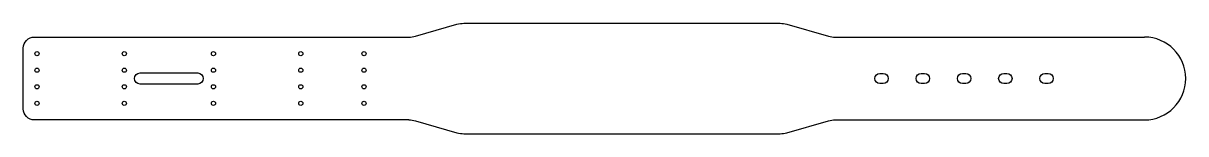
# Model space of a CAD drawing. Header units: millimetres. Extents: x 1496 to 1919, y 1992 to 2032.
import ezdxf

# ---------------------------------------------------------------- set-up
doc = ezdxf.new("R2010")
doc.units = ezdxf.units.MM

msp = doc.modelspace()

# ---------------------------------------------------------------- linework, layer by layer
for points in [[(1636.62, 1997.14), (1500.48, 1997.14, -0.414214), (1496.48, 2001.14), (1496.48, 2023.14, -0.414214), (1500.48, 2027.14), (1636.62, 2027.14, 0.069687), (1639.1, 2027.49), (1654.17, 2031.79, -0.069687), (1656.64, 2032.14), (1771.68, 2032.14, -0.069687), (1774.15, 2031.79), (1789.22, 2027.49, 0.069687), (1791.7, 2027.14), (1904.12, 2027.14)], [(1636.62, 1997.14, -0.069687), (1639.1, 1996.79), (1654.17, 1992.49, 0.069687), (1656.64, 1992.14), (1771.68, 1992.14, 0.069687), (1774.15, 1992.49), (1789.22, 1996.79, -0.069687), (1791.7, 1997.14), (1904.12, 1997.14, 1), (1904.12, 2027.14)], [(1559.93, 2010.14), (1538.93, 2010.14, -1), (1538.93, 2014.14), (1559.93, 2014.14, -1), (1559.93, 2010.14)]]:
    msp.add_lwpolyline(points, format="xyb")
for points in [[(1807.94, 2010.29, -1), (1807.94, 2013.99), (1809.12, 2013.99, -1), (1809.12, 2010.29)], [(1822.94, 2010.29, -1), (1822.94, 2013.99), (1824.12, 2013.99, -1), (1824.12, 2010.29)], [(1837.94, 2010.29, -1), (1837.94, 2013.99), (1839.12, 2013.99, -1), (1839.12, 2010.29)], [(1852.94, 2010.29, -1), (1852.94, 2013.99), (1854.12, 2013.99, -1), (1854.12, 2010.29)], [(1867.94, 2010.29, -1), (1867.94, 2013.99), (1869.12, 2013.99, -1), (1869.12, 2010.29)]]:
    msp.add_lwpolyline(points, format="xyb", close=True)
for centre in [(1501.48, 2021.14), (1533.23, 2021.14), (1565.63, 2021.14), (1597.38, 2021.14), (1620.38, 2021.14), (1501.48, 2015.14), (1533.23, 2015.14), (1565.63, 2015.14), (1597.38, 2015.14), (1620.38, 2015.14), (1501.48, 2009.14), (1533.23, 2009.14), (1565.63, 2009.14), (1597.38, 2009.14), (1620.38, 2009.14), (1501.48, 2003.14), (1533.23, 2003.14), (1565.63, 2003.14), (1597.38, 2003.14), (1620.38, 2003.14)]:
    msp.add_circle(centre, 0.75)
msp.add_arc((1901.62, 2012.14), 17.5, 359.9043, 0.0957)

doc.saveas('drawing.dxf')
